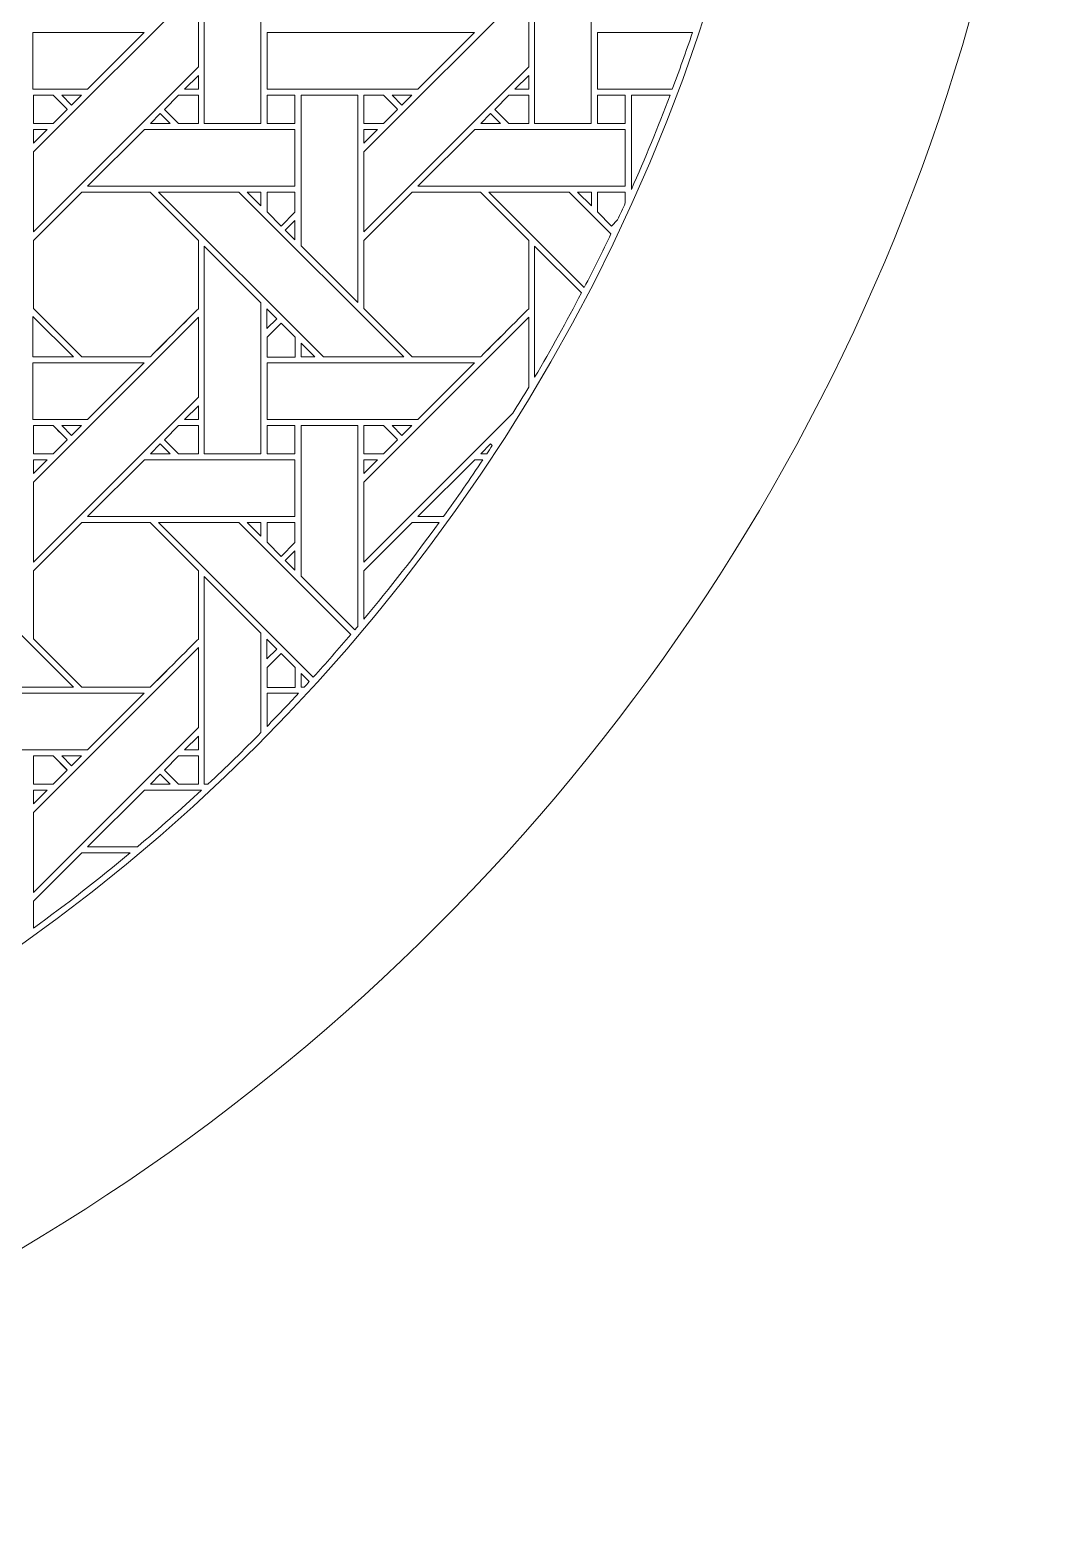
# Model space of a CAD drawing. Header units: inches. Extents: x 6.4 to 18.4, y 3.1 to 15.1.
# Drawn here: x 15.457 to 18.383, y 3.095 to 7.425 of the extents above; entities that cross this region are included whole.
import ezdxf

# ---------------------------------------------------------------- set-up
doc = ezdxf.new("R2010")
doc.units = ezdxf.units.IN
doc.header["$MEASUREMENT"] = 0
doc.layers.add('Design', color=7, linetype='Continuous', lineweight=0)

msp = doc.modelspace()

# ---------------------------------------------------------------- linework, layer by layer
at = {"layer": 'Design'}
for points, knots in [([(12.3829, 15.0948), (9.0691, 15.0948), (6.3829, 12.4085), (6.3829, 9.0948), (6.3829, 5.7811), (9.0691, 3.0948), (12.3829, 3.0948), (15.6966, 3.0948), (18.3829, 5.7811), (18.3829, 9.0948), (18.3829, 12.4085), (15.6966, 15.0948), (12.3829, 15.0948)], [0, 0, 0, 0, 1, 1, 1, 2, 2, 2, 3, 3, 3, 4, 4, 4, 4]), ([(12.3829, 14.3629), (9.4733, 14.3629), (7.1147, 12.0043), (7.1147, 9.0948), (7.1147, 6.1852), (9.4733, 3.8266), (12.3829, 3.8266), (15.2924, 3.8266), (17.651, 6.1852), (17.651, 9.0948), (17.651, 12.0043), (15.2924, 14.3629), (12.3829, 14.3629)], [0, 0, 0, 0, 1, 1, 1, 2, 2, 2, 3, 3, 3, 4, 4, 4, 4]), ([(15.9574, 7.157), (15.9574, 7.157), (15.9574, 7.7528), (15.9574, 7.7528), (15.9574, 7.7528), (16.1201, 7.5906), (16.1201, 7.5906), (16.1201, 7.5906), (16.1201, 7.157), (16.1201, 7.157), (16.1201, 7.157), (15.9574, 7.157), (15.9574, 7.157)], [0, 0, 0, 0, 1, 1, 1, 2, 2, 2, 3, 3, 3, 4, 4, 4, 4]), ([(16.9061, 7.157), (16.9061, 7.157), (16.9061, 7.7528), (16.9061, 7.7528), (16.9061, 7.7528), (17.0689, 7.5906), (17.0689, 7.5906), (17.0689, 7.5906), (17.0689, 7.157), (17.0689, 7.157), (17.0689, 7.157), (16.9061, 7.157), (16.9061, 7.157)], [0, 0, 0, 0, 1, 1, 1, 2, 2, 2, 3, 3, 3, 4, 4, 4, 4]), ([(15.4666, 7.0756), (15.4666, 7.0756), (15.9403, 7.5492), (15.9403, 7.5492), (15.9403, 7.5492), (15.9403, 7.3192), (15.9403, 7.3192), (15.9403, 7.3192), (15.4666, 6.8455), (15.4666, 6.8455), (15.4666, 6.8455), (15.4666, 7.0756), (15.4666, 7.0756)], [0, 0, 0, 0, 1, 1, 1, 2, 2, 2, 3, 3, 3, 4, 4, 4, 4]), ([(16.4153, 7.0756), (16.4153, 7.0756), (16.889, 7.5492), (16.889, 7.5492), (16.889, 7.5492), (16.889, 7.3192), (16.889, 7.3192), (16.889, 7.3192), (16.4153, 6.8455), (16.4153, 6.8455), (16.4153, 6.8455), (16.4153, 7.0756), (16.4153, 7.0756)], [0, 0, 0, 0, 1, 1, 1, 2, 2, 2, 3, 3, 3, 4, 4, 4, 4]), ([(15.4651, 7.255), (15.4651, 7.255), (15.4651, 7.4177), (15.4651, 7.4177), (15.4651, 7.4177), (15.7844, 7.4177), (15.7844, 7.4177), (15.7844, 7.4177), (15.6217, 7.255), (15.6217, 7.255), (15.6217, 7.255), (15.4651, 7.255), (15.4651, 7.255)], [0, 0, 0, 0, 1, 1, 1, 2, 2, 2, 3, 3, 3, 4, 4, 4, 4]), ([(16.1375, 7.255), (16.1375, 7.255), (16.1375, 7.4177), (16.1375, 7.4177), (16.1375, 7.4177), (16.7332, 7.4177), (16.7332, 7.4177), (16.7332, 7.4177), (16.5704, 7.255), (16.5704, 7.255), (16.5704, 7.255), (16.1375, 7.255), (16.1375, 7.255)], [0, 0, 0, 0, 1, 1, 1, 2, 2, 2, 3, 3, 3, 4, 4, 4, 4]), ([(17.3014, 7.255), (17.3014, 7.255), (17.0862, 7.255), (17.0862, 7.255), (17.0862, 7.255), (17.0862, 7.4177), (17.0862, 7.4177), (17.0862, 7.4177), (17.3593, 7.4177), (17.3593, 7.4177), (17.3408, 7.3631), (17.3215, 7.3088), (17.3014, 7.255)], [0, 0, 0, 0, 1, 1, 1, 2, 2, 2, 3, 3, 3, 4, 4, 4, 4]), ([(15.9403, 7.2948), (15.9403, 7.2948), (15.9403, 7.255), (15.9403, 7.255), (15.9403, 7.255), (15.9005, 7.255), (15.9005, 7.255), (15.9005, 7.255), (15.9403, 7.2948), (15.9403, 7.2948)], [0, 0, 0, 0, 1, 1, 1, 2, 2, 2, 3, 3, 3, 3]), ([(16.889, 7.2948), (16.889, 7.2948), (16.889, 7.255), (16.889, 7.255), (16.889, 7.255), (16.8492, 7.255), (16.8492, 7.255), (16.8492, 7.255), (16.889, 7.2948), (16.889, 7.2948)], [0, 0, 0, 0, 1, 1, 1, 2, 2, 2, 3, 3, 3, 3]), ([(15.4666, 7.2377), (15.4666, 7.2377), (15.5237, 7.2377), (15.5237, 7.2377), (15.5288, 7.2326), (15.5596, 7.2018), (15.564, 7.1974), (15.564, 7.1974), (15.5236, 7.1569), (15.5236, 7.1569), (15.5236, 7.1569), (15.4666, 7.1569), (15.4666, 7.1569), (15.4666, 7.1569), (15.4666, 7.2377), (15.4666, 7.2377)], [0, 0, 0, 0, 1, 1, 1, 2, 2, 2, 3, 3, 3, 4, 4, 4, 5, 5, 5, 5]), ([(15.4666, 7.1569), (15.4666, 7.1569), (15.4666, 7.2377), (15.4666, 7.2377), (15.4666, 7.2377), (15.5237, 7.2377), (15.5237, 7.2377), (15.5293, 7.2322), (15.564, 7.1974), (15.564, 7.1974), (15.564, 7.1974), (15.5236, 7.1569), (15.5236, 7.1569), (15.5236, 7.1569), (15.4666, 7.1569), (15.4666, 7.1569)], [0, 0, 0, 0, 1, 1, 1, 2, 2, 2, 3, 3, 3, 4, 4, 4, 5, 5, 5, 5]), ([(15.548, 7.2377), (15.548, 7.2377), (15.6045, 7.2377), (15.6045, 7.2377), (15.6045, 7.2377), (15.5762, 7.2096), (15.5762, 7.2096), (15.5762, 7.2096), (15.548, 7.2377), (15.548, 7.2377)], [0, 0, 0, 0, 1, 1, 1, 2, 2, 2, 3, 3, 3, 3]), ([(15.9403, 7.1569), (15.9403, 7.1569), (15.8832, 7.1569), (15.8832, 7.1569), (15.8832, 7.1569), (15.8428, 7.1973), (15.8428, 7.1973), (15.8428, 7.1973), (15.8832, 7.2377), (15.8832, 7.2377), (15.8832, 7.2377), (15.9403, 7.2377), (15.9403, 7.2377), (15.9403, 7.2377), (15.9403, 7.1569), (15.9403, 7.1569)], [0, 0, 0, 0, 1, 1, 1, 2, 2, 2, 3, 3, 3, 4, 4, 4, 5, 5, 5, 5]), ([(15.8428, 7.1973), (15.8428, 7.1973), (15.8832, 7.2377), (15.8832, 7.2377), (15.8832, 7.2377), (15.9403, 7.2377), (15.9403, 7.2377), (15.9403, 7.2377), (15.9403, 7.1569), (15.9403, 7.1569), (15.9403, 7.1569), (15.8832, 7.1569), (15.8832, 7.1569), (15.8832, 7.1569), (15.8428, 7.1973), (15.8428, 7.1973)], [0, 0, 0, 0, 1, 1, 1, 2, 2, 2, 3, 3, 3, 4, 4, 4, 5, 5, 5, 5]), ([(16.1375, 7.2377), (16.1375, 7.2377), (16.2177, 7.2377), (16.2177, 7.2377), (16.2177, 7.2377), (16.2177, 7.1569), (16.2177, 7.1569), (16.2177, 7.1569), (16.1375, 7.1569), (16.1375, 7.1569), (16.1375, 7.1569), (16.1375, 7.2377), (16.1375, 7.2377)], [0, 0, 0, 0, 1, 1, 1, 2, 2, 2, 3, 3, 3, 4, 4, 4, 4]), ([(16.1375, 7.1569), (16.1375, 7.1569), (16.1375, 7.2377), (16.1375, 7.2377), (16.1375, 7.2377), (16.2177, 7.2377), (16.2177, 7.2377), (16.2177, 7.2377), (16.2177, 7.1569), (16.2177, 7.1569), (16.2177, 7.1569), (16.1375, 7.1569), (16.1375, 7.1569)], [0, 0, 0, 0, 1, 1, 1, 2, 2, 2, 3, 3, 3, 4, 4, 4, 4]), ([(16.3982, 7.2377), (16.3982, 7.2377), (16.3982, 6.6426), (16.3982, 6.6426), (16.3982, 6.6426), (16.2352, 6.8055), (16.2352, 6.8055), (16.2352, 6.8055), (16.2352, 7.2377), (16.2352, 7.2377), (16.2352, 7.2377), (16.3982, 7.2377), (16.3982, 7.2377)], [0, 0, 0, 0, 1, 1, 1, 2, 2, 2, 3, 3, 3, 4, 4, 4, 4]), ([(16.4153, 7.2377), (16.4153, 7.2377), (16.4724, 7.2377), (16.4724, 7.2377), (16.4775, 7.2326), (16.5083, 7.2018), (16.5127, 7.1974), (16.5127, 7.1974), (16.4723, 7.1569), (16.4723, 7.1569), (16.4723, 7.1569), (16.4153, 7.1569), (16.4153, 7.1569), (16.4153, 7.1569), (16.4153, 7.2377), (16.4153, 7.2377)], [0, 0, 0, 0, 1, 1, 1, 2, 2, 2, 3, 3, 3, 4, 4, 4, 5, 5, 5, 5]), ([(16.4153, 7.1569), (16.4153, 7.1569), (16.4153, 7.2377), (16.4153, 7.2377), (16.4153, 7.2377), (16.4724, 7.2377), (16.4724, 7.2377), (16.4777, 7.2324), (16.5085, 7.2016), (16.5127, 7.1974), (16.5127, 7.1974), (16.4723, 7.1569), (16.4723, 7.1569), (16.4723, 7.1569), (16.4153, 7.1569), (16.4153, 7.1569)], [0, 0, 0, 0, 1, 1, 1, 2, 2, 2, 3, 3, 3, 4, 4, 4, 5, 5, 5, 5]), ([(16.4967, 7.2377), (16.4967, 7.2377), (16.5532, 7.2377), (16.5532, 7.2377), (16.5532, 7.2377), (16.5249, 7.2096), (16.5249, 7.2096), (16.5249, 7.2096), (16.4967, 7.2377), (16.4967, 7.2377)], [0, 0, 0, 0, 1, 1, 1, 2, 2, 2, 3, 3, 3, 3]), ([(16.889, 7.1569), (16.889, 7.1569), (16.8319, 7.1569), (16.8319, 7.1569), (16.8319, 7.1569), (16.7915, 7.1973), (16.7915, 7.1973), (16.7915, 7.1973), (16.832, 7.2377), (16.832, 7.2377), (16.832, 7.2377), (16.889, 7.2377), (16.889, 7.2377), (16.889, 7.2377), (16.889, 7.1569), (16.889, 7.1569)], [0, 0, 0, 0, 1, 1, 1, 2, 2, 2, 3, 3, 3, 4, 4, 4, 5, 5, 5, 5]), ([(16.889, 7.1569), (16.889, 7.1569), (16.8319, 7.1569), (16.8319, 7.1569), (16.8319, 7.1569), (16.7915, 7.1973), (16.7915, 7.1973), (16.7915, 7.1973), (16.832, 7.2377), (16.832, 7.2377), (16.832, 7.2377), (16.889, 7.2377), (16.889, 7.2377), (16.889, 7.2377), (16.889, 7.1569), (16.889, 7.1569)], [0, 0, 0, 0, 1, 1, 1, 2, 2, 2, 3, 3, 3, 4, 4, 4, 5, 5, 5, 5]), ([(17.1665, 7.1569), (17.1665, 7.1569), (17.0862, 7.1569), (17.0862, 7.1569), (17.0862, 7.1569), (17.0862, 7.2377), (17.0862, 7.2377), (17.0862, 7.2377), (17.1665, 7.2377), (17.1665, 7.2377), (17.1665, 7.2377), (17.1665, 7.1569), (17.1665, 7.1569)], [0, 0, 0, 0, 1, 1, 1, 2, 2, 2, 3, 3, 3, 4, 4, 4, 4]), ([(17.1665, 7.1569), (17.1665, 7.1569), (17.0862, 7.1569), (17.0862, 7.1569), (17.0862, 7.1569), (17.0862, 7.2377), (17.0862, 7.2377), (17.0862, 7.2377), (17.1665, 7.2377), (17.1665, 7.2377), (17.1665, 7.2377), (17.1665, 7.1569), (17.1665, 7.1569)], [0, 0, 0, 0, 1, 1, 1, 2, 2, 2, 3, 3, 3, 4, 4, 4, 4]), ([(17.184, 6.9677), (17.184, 6.9677), (17.184, 7.2377), (17.184, 7.2377), (17.184, 7.2377), (17.2949, 7.2377), (17.2949, 7.2377), (17.2604, 7.1465), (17.2234, 7.0564), (17.184, 6.9677)], [0, 0, 0, 0, 1, 1, 1, 2, 2, 2, 3, 3, 3, 3]), ([(15.8307, 7.1852), (15.8307, 7.1852), (15.8589, 7.157), (15.8589, 7.157), (15.8589, 7.157), (15.8024, 7.157), (15.8024, 7.157), (15.8024, 7.157), (15.8307, 7.1852), (15.8307, 7.1852)], [0, 0, 0, 0, 1, 1, 1, 2, 2, 2, 3, 3, 3, 3]), ([(16.7794, 7.1852), (16.7794, 7.1852), (16.8076, 7.157), (16.8076, 7.157), (16.8076, 7.157), (16.7511, 7.157), (16.7511, 7.157), (16.7511, 7.157), (16.7794, 7.1852), (16.7794, 7.1852)], [0, 0, 0, 0, 1, 1, 1, 2, 2, 2, 3, 3, 3, 3]), ([(15.5064, 7.1398), (15.5064, 7.1398), (15.4666, 7.1), (15.4666, 7.1), (15.4666, 7.1), (15.4666, 7.1398), (15.4666, 7.1398), (15.4666, 7.1398), (15.5064, 7.1398), (15.5064, 7.1398)], [0, 0, 0, 0, 1, 1, 1, 2, 2, 2, 3, 3, 3, 3]), ([(15.6224, 6.977), (15.6224, 6.977), (15.7853, 7.1398), (15.7853, 7.1398), (15.7853, 7.1398), (16.2177, 7.1398), (16.2177, 7.1398), (16.2177, 7.1398), (16.2177, 6.977), (16.2177, 6.977), (16.2177, 6.977), (15.6224, 6.977), (15.6224, 6.977)], [0, 0, 0, 0, 1, 1, 1, 2, 2, 2, 3, 3, 3, 4, 4, 4, 4]), ([(16.4551, 7.1398), (16.4551, 7.1398), (16.4153, 7.1), (16.4153, 7.1), (16.4153, 7.1), (16.4153, 7.1398), (16.4153, 7.1398), (16.4153, 7.1398), (16.4551, 7.1398), (16.4551, 7.1398)], [0, 0, 0, 0, 1, 1, 1, 2, 2, 2, 3, 3, 3, 3]), ([(17.1664, 7.1398), (17.1664, 7.1398), (17.1664, 6.977), (17.1664, 6.977), (17.1664, 6.977), (16.5711, 6.977), (16.5711, 6.977), (16.5711, 6.977), (16.734, 7.1398), (16.734, 7.1398), (16.734, 7.1398), (17.1664, 7.1398), (17.1664, 7.1398)], [0, 0, 0, 0, 1, 1, 1, 2, 2, 2, 3, 3, 3, 4, 4, 4, 4]), ([(15.4666, 6.8211), (15.4666, 6.8211), (15.6053, 6.9598), (15.6053, 6.9598), (15.6053, 6.9598), (15.8015, 6.9598), (15.8015, 6.9598), (15.8015, 6.9598), (15.9403, 6.8211), (15.9403, 6.8211), (15.9403, 6.8211), (15.9403, 6.6249), (15.9403, 6.6249), (15.9225, 6.607), (15.8105, 6.4952), (15.8016, 6.4862), (15.8016, 6.4862), (15.6058, 6.4862), (15.6058, 6.4862), (15.6058, 6.4862), (15.4666, 6.6255), (15.4666, 6.6255), (15.4666, 6.6255), (15.4666, 6.8211), (15.4666, 6.8211)], [0, 0, 0, 0, 1, 1, 1, 2, 2, 2, 3, 3, 3, 4, 4, 4, 5, 5, 5, 6, 6, 6, 7, 7, 7, 8, 8, 8, 8]), ([(15.9403, 6.6249), (15.9223, 6.6069), (15.8105, 6.4951), (15.8016, 6.4862), (15.8016, 6.4862), (15.6058, 6.4862), (15.6058, 6.4862), (15.6058, 6.4862), (15.4666, 6.6255), (15.4666, 6.6255), (15.4666, 6.6255), (15.4666, 6.8211), (15.4666, 6.8211), (15.4666, 6.8211), (15.6053, 6.9598), (15.6053, 6.9598), (15.6053, 6.9598), (15.8015, 6.9598), (15.8015, 6.9598), (15.8015, 6.9598), (15.9403, 6.8211), (15.9403, 6.8211), (15.9403, 6.8211), (15.9403, 6.6249), (15.9403, 6.6249)], [0, 0, 0, 0, 1, 1, 1, 2, 2, 2, 3, 3, 3, 4, 4, 4, 5, 5, 5, 6, 6, 6, 7, 7, 7, 8, 8, 8, 8]), ([(16.2993, 6.4862), (16.2993, 6.4862), (15.8257, 6.9599), (15.8257, 6.9599), (15.8257, 6.9599), (16.0567, 6.9599), (16.0567, 6.9599), (16.0567, 6.9599), (16.5303, 6.4862), (16.5303, 6.4862), (16.5303, 6.4862), (16.2993, 6.4862), (16.2993, 6.4862)], [0, 0, 0, 0, 1, 1, 1, 2, 2, 2, 3, 3, 3, 4, 4, 4, 4]), ([(16.1202, 6.9599), (16.1202, 6.9599), (16.1202, 6.9201), (16.1202, 6.9201), (16.1202, 6.9201), (16.0808, 6.9599), (16.0808, 6.9599), (16.0808, 6.9599), (16.1202, 6.9599), (16.1202, 6.9599)], [0, 0, 0, 0, 1, 1, 1, 2, 2, 2, 3, 3, 3, 3]), ([(16.1375, 6.9599), (16.1375, 6.9599), (16.2177, 6.9599), (16.2177, 6.9599), (16.2177, 6.9599), (16.2177, 6.9023), (16.2177, 6.9023), (16.2177, 6.9023), (16.1778, 6.8623), (16.1778, 6.8623), (16.1778, 6.8623), (16.1375, 6.9027), (16.1375, 6.9027), (16.1375, 6.9027), (16.1375, 6.9599), (16.1375, 6.9599)], [0, 0, 0, 0, 1, 1, 1, 2, 2, 2, 3, 3, 3, 4, 4, 4, 5, 5, 5, 5]), ([(16.1778, 6.8623), (16.1778, 6.8623), (16.1375, 6.9027), (16.1375, 6.9027), (16.1375, 6.9027), (16.1375, 6.9599), (16.1375, 6.9599), (16.1375, 6.9599), (16.2177, 6.9599), (16.2177, 6.9599), (16.2177, 6.9599), (16.2177, 6.9023), (16.2177, 6.9023), (16.2177, 6.9023), (16.1778, 6.8623), (16.1778, 6.8623)], [0, 0, 0, 0, 1, 1, 1, 2, 2, 2, 3, 3, 3, 4, 4, 4, 5, 5, 5, 5]), ([(16.889, 6.6249), (16.8712, 6.607), (16.7593, 6.4952), (16.7503, 6.4862), (16.7503, 6.4862), (16.5546, 6.4862), (16.5546, 6.4862), (16.5546, 6.4862), (16.4153, 6.6255), (16.4153, 6.6255), (16.4153, 6.6255), (16.4153, 6.8211), (16.4153, 6.8211), (16.4153, 6.8211), (16.554, 6.9598), (16.554, 6.9598), (16.554, 6.9598), (16.7502, 6.9598), (16.7502, 6.9598), (16.7502, 6.9598), (16.889, 6.8211), (16.889, 6.8211), (16.889, 6.8211), (16.889, 6.6249), (16.889, 6.6249)], [0, 0, 0, 0, 1, 1, 1, 2, 2, 2, 3, 3, 3, 4, 4, 4, 5, 5, 5, 6, 6, 6, 7, 7, 7, 8, 8, 8, 8]), ([(16.889, 6.6249), (16.8711, 6.6069), (16.7592, 6.4952), (16.7503, 6.4862), (16.7503, 6.4862), (16.5546, 6.4862), (16.5546, 6.4862), (16.5546, 6.4862), (16.4153, 6.6255), (16.4153, 6.6255), (16.4153, 6.6255), (16.4153, 6.8211), (16.4153, 6.8211), (16.4153, 6.8211), (16.554, 6.9598), (16.554, 6.9598), (16.554, 6.9598), (16.7502, 6.9598), (16.7502, 6.9598), (16.7502, 6.9598), (16.889, 6.8211), (16.889, 6.8211), (16.889, 6.8211), (16.889, 6.6249), (16.889, 6.6249)], [0, 0, 0, 0, 1, 1, 1, 2, 2, 2, 3, 3, 3, 4, 4, 4, 5, 5, 5, 6, 6, 6, 7, 7, 7, 8, 8, 8, 8]), ([(17.0486, 6.6857), (17.0486, 6.6857), (16.7745, 6.9599), (16.7745, 6.9599), (16.7745, 6.9599), (17.0054, 6.9599), (17.0054, 6.9599), (17.0054, 6.9599), (17.1253, 6.84), (17.1253, 6.84), (17.1005, 6.7881), (17.075, 6.7366), (17.0486, 6.6857)], [0, 0, 0, 0, 1, 1, 1, 2, 2, 2, 3, 3, 3, 4, 4, 4, 4]), ([(17.069, 6.9599), (17.069, 6.9599), (17.069, 6.92), (17.069, 6.92), (17.069, 6.92), (17.0295, 6.9599), (17.0295, 6.9599), (17.0295, 6.9599), (17.069, 6.9599), (17.069, 6.9599)], [0, 0, 0, 0, 1, 1, 1, 2, 2, 2, 3, 3, 3, 3]), ([(17.1665, 6.9285), (17.1591, 6.9123), (17.1517, 6.8961), (17.1442, 6.88), (17.1442, 6.88), (17.1265, 6.8623), (17.1265, 6.8623), (17.1265, 6.8623), (17.0862, 6.9027), (17.0862, 6.9027), (17.0862, 6.9027), (17.0862, 6.9599), (17.0862, 6.9599), (17.0862, 6.9599), (17.1665, 6.9599), (17.1665, 6.9599), (17.1665, 6.9599), (17.1665, 6.9285), (17.1665, 6.9285)], [0, 0, 0, 0, 1, 1, 1, 2, 2, 2, 3, 3, 3, 4, 4, 4, 5, 5, 5, 6, 6, 6, 6]), ([(17.1665, 6.9285), (17.1591, 6.9123), (17.1517, 6.8961), (17.1442, 6.88), (17.1442, 6.88), (17.1265, 6.8623), (17.1265, 6.8623), (17.1265, 6.8623), (17.0862, 6.9027), (17.0862, 6.9027), (17.0862, 6.9027), (17.0862, 6.9599), (17.0862, 6.9599), (17.0862, 6.9599), (17.1665, 6.9599), (17.1665, 6.9599), (17.1665, 6.9599), (17.1665, 6.9285), (17.1665, 6.9285)], [0, 0, 0, 0, 1, 1, 1, 2, 2, 2, 3, 3, 3, 4, 4, 4, 5, 5, 5, 6, 6, 6, 6]), ([(16.2177, 6.878), (16.2177, 6.878), (16.2177, 6.8229), (16.2177, 6.8229), (16.2177, 6.8229), (16.1899, 6.8503), (16.1899, 6.8503), (16.1899, 6.8503), (16.2177, 6.878), (16.2177, 6.878)], [0, 0, 0, 0, 1, 1, 1, 2, 2, 2, 3, 3, 3, 3]), ([(15.9574, 6.2082), (15.9574, 6.2082), (15.9574, 6.8041), (15.9574, 6.8041), (15.9574, 6.8041), (16.1201, 6.6419), (16.1201, 6.6419), (16.1201, 6.6419), (16.1201, 6.2082), (16.1201, 6.2082), (16.1201, 6.2082), (15.9574, 6.2082), (15.9574, 6.2082)], [0, 0, 0, 0, 1, 1, 1, 2, 2, 2, 3, 3, 3, 4, 4, 4, 4]), ([(16.9061, 6.4281), (16.9061, 6.4281), (16.9061, 6.8041), (16.9061, 6.8041), (16.9061, 6.8041), (17.0405, 6.6701), (17.0405, 6.6701), (16.9978, 6.5882), (16.953, 6.5074), (16.9061, 6.4281)], [0, 0, 0, 0, 1, 1, 1, 2, 2, 2, 3, 3, 3, 3]), ([(15.4651, 6.4862), (15.4651, 6.4862), (15.4651, 6.6028), (15.4651, 6.6028), (15.4651, 6.6028), (15.5816, 6.4862), (15.5816, 6.4862), (15.5816, 6.4862), (15.4651, 6.4862), (15.4651, 6.4862)], [0, 0, 0, 0, 1, 1, 1, 2, 2, 2, 3, 3, 3, 3]), ([(15.4666, 6.1269), (15.4666, 6.1269), (15.9403, 6.6005), (15.9403, 6.6005), (15.9403, 6.6005), (15.9403, 6.3705), (15.9403, 6.3705), (15.9403, 6.3705), (15.4666, 5.8968), (15.4666, 5.8968), (15.4666, 5.8968), (15.4666, 6.1269), (15.4666, 6.1269)], [0, 0, 0, 0, 1, 1, 1, 2, 2, 2, 3, 3, 3, 4, 4, 4, 4]), ([(16.1374, 6.5677), (16.1374, 6.5677), (16.1374, 6.6244), (16.1374, 6.6244), (16.1374, 6.6244), (16.1656, 6.5958), (16.1656, 6.5958), (16.1656, 6.5958), (16.1374, 6.5677), (16.1374, 6.5677)], [0, 0, 0, 0, 1, 1, 1, 2, 2, 2, 3, 3, 3, 3]), ([(16.2181, 6.486), (16.2181, 6.486), (16.1375, 6.486), (16.1375, 6.486), (16.1375, 6.486), (16.1375, 6.5433), (16.1375, 6.5433), (16.1375, 6.5433), (16.1778, 6.5836), (16.1778, 6.5836), (16.1778, 6.5836), (16.2181, 6.5433), (16.2181, 6.5433), (16.2181, 6.5433), (16.2181, 6.486), (16.2181, 6.486)], [0, 0, 0, 0, 1, 1, 1, 2, 2, 2, 3, 3, 3, 4, 4, 4, 5, 5, 5, 5]), ([(16.1778, 6.5836), (16.1778, 6.5836), (16.2181, 6.5433), (16.2181, 6.5433), (16.2181, 6.5433), (16.2181, 6.486), (16.2181, 6.486), (16.2181, 6.486), (16.1375, 6.486), (16.1375, 6.486), (16.1375, 6.486), (16.1375, 6.5433), (16.1375, 6.5433), (16.1375, 6.5433), (16.1778, 6.5836), (16.1778, 6.5836)], [0, 0, 0, 0, 1, 1, 1, 2, 2, 2, 3, 3, 3, 4, 4, 4, 5, 5, 5, 5]), ([(16.889, 6.3994), (16.8741, 6.3746), (16.859, 6.3498), (16.8437, 6.3252), (16.8437, 6.3252), (16.4153, 5.8968), (16.4153, 5.8968), (16.4153, 5.8968), (16.4153, 6.1269), (16.4153, 6.1269), (16.4153, 6.1269), (16.889, 6.6005), (16.889, 6.6005), (16.889, 6.6005), (16.889, 6.3994), (16.889, 6.3994)], [0, 0, 0, 0, 1, 1, 1, 2, 2, 2, 3, 3, 3, 4, 4, 4, 5, 5, 5, 5]), ([(16.2354, 6.4862), (16.2354, 6.4862), (16.2354, 6.526), (16.2354, 6.526), (16.2354, 6.526), (16.2751, 6.4862), (16.2751, 6.4862), (16.2751, 6.4862), (16.2354, 6.4862), (16.2354, 6.4862)], [0, 0, 0, 0, 1, 1, 1, 2, 2, 2, 3, 3, 3, 3]), ([(15.4651, 6.3063), (15.4651, 6.3063), (15.4651, 6.469), (15.4651, 6.469), (15.4651, 6.469), (15.7844, 6.469), (15.7844, 6.469), (15.7844, 6.469), (15.6217, 6.3063), (15.6217, 6.3063), (15.6217, 6.3063), (15.4651, 6.3063), (15.4651, 6.3063)], [0, 0, 0, 0, 1, 1, 1, 2, 2, 2, 3, 3, 3, 4, 4, 4, 4]), ([(16.1375, 6.3063), (16.1375, 6.3063), (16.1375, 6.469), (16.1375, 6.469), (16.1375, 6.469), (16.7332, 6.469), (16.7332, 6.469), (16.7332, 6.469), (16.5704, 6.3063), (16.5704, 6.3063), (16.5704, 6.3063), (16.1375, 6.3063), (16.1375, 6.3063)], [0, 0, 0, 0, 1, 1, 1, 2, 2, 2, 3, 3, 3, 4, 4, 4, 4]), ([(15.9403, 6.3461), (15.9403, 6.3461), (15.9403, 6.3063), (15.9403, 6.3063), (15.9403, 6.3063), (15.9005, 6.3063), (15.9005, 6.3063), (15.9005, 6.3063), (15.9403, 6.3461), (15.9403, 6.3461)], [0, 0, 0, 0, 1, 1, 1, 2, 2, 2, 3, 3, 3, 3]), ([(15.4666, 6.289), (15.4666, 6.289), (15.5237, 6.289), (15.5237, 6.289), (15.5288, 6.2839), (15.5596, 6.2531), (15.564, 6.2486), (15.564, 6.2486), (15.5236, 6.2082), (15.5236, 6.2082), (15.5236, 6.2082), (15.4666, 6.2082), (15.4666, 6.2082), (15.4666, 6.2082), (15.4666, 6.289), (15.4666, 6.289)], [0, 0, 0, 0, 1, 1, 1, 2, 2, 2, 3, 3, 3, 4, 4, 4, 5, 5, 5, 5]), ([(15.4666, 6.2082), (15.4666, 6.2082), (15.4666, 6.289), (15.4666, 6.289), (15.4666, 6.289), (15.5237, 6.289), (15.5237, 6.289), (15.5296, 6.2831), (15.564, 6.2486), (15.564, 6.2486), (15.564, 6.2486), (15.5236, 6.2082), (15.5236, 6.2082), (15.5236, 6.2082), (15.4666, 6.2082), (15.4666, 6.2082)], [0, 0, 0, 0, 1, 1, 1, 2, 2, 2, 3, 3, 3, 4, 4, 4, 5, 5, 5, 5]), ([(15.548, 6.289), (15.548, 6.289), (15.6045, 6.289), (15.6045, 6.289), (15.6045, 6.289), (15.5762, 6.2608), (15.5762, 6.2608), (15.5762, 6.2608), (15.548, 6.289), (15.548, 6.289)], [0, 0, 0, 0, 1, 1, 1, 2, 2, 2, 3, 3, 3, 3]), ([(15.9403, 6.2082), (15.9403, 6.2082), (15.8832, 6.2082), (15.8832, 6.2082), (15.8832, 6.2082), (15.8428, 6.2486), (15.8428, 6.2486), (15.8428, 6.2486), (15.8832, 6.289), (15.8832, 6.289), (15.8832, 6.289), (15.9403, 6.289), (15.9403, 6.289), (15.9403, 6.289), (15.9403, 6.2082), (15.9403, 6.2082)], [0, 0, 0, 0, 1, 1, 1, 2, 2, 2, 3, 3, 3, 4, 4, 4, 5, 5, 5, 5]), ([(15.8428, 6.2486), (15.8428, 6.2486), (15.8832, 6.289), (15.8832, 6.289), (15.8832, 6.289), (15.9403, 6.289), (15.9403, 6.289), (15.9403, 6.289), (15.9403, 6.2082), (15.9403, 6.2082), (15.9403, 6.2082), (15.8832, 6.2082), (15.8832, 6.2082), (15.8832, 6.2082), (15.8428, 6.2486), (15.8428, 6.2486)], [0, 0, 0, 0, 1, 1, 1, 2, 2, 2, 3, 3, 3, 4, 4, 4, 5, 5, 5, 5]), ([(16.1375, 6.289), (16.1375, 6.289), (16.2177, 6.289), (16.2177, 6.289), (16.2177, 6.289), (16.2177, 6.2082), (16.2177, 6.2082), (16.2177, 6.2082), (16.1375, 6.2082), (16.1375, 6.2082), (16.1375, 6.2082), (16.1375, 6.289), (16.1375, 6.289)], [0, 0, 0, 0, 1, 1, 1, 2, 2, 2, 3, 3, 3, 4, 4, 4, 4]), ([(16.1375, 6.2082), (16.1375, 6.2082), (16.1375, 6.289), (16.1375, 6.289), (16.1375, 6.289), (16.2177, 6.289), (16.2177, 6.289), (16.2177, 6.289), (16.2177, 6.2082), (16.2177, 6.2082), (16.2177, 6.2082), (16.1375, 6.2082), (16.1375, 6.2082)], [0, 0, 0, 0, 1, 1, 1, 2, 2, 2, 3, 3, 3, 4, 4, 4, 4]), ([(16.3982, 5.7124), (16.3953, 5.709), (16.3925, 5.7057), (16.3897, 5.7024), (16.3897, 5.7024), (16.2352, 5.8568), (16.2352, 5.8568), (16.2352, 5.8568), (16.2352, 6.289), (16.2352, 6.289), (16.2352, 6.289), (16.3982, 6.289), (16.3982, 6.289), (16.3982, 6.289), (16.3982, 5.7124), (16.3982, 5.7124)], [0, 0, 0, 0, 1, 1, 1, 2, 2, 2, 3, 3, 3, 4, 4, 4, 5, 5, 5, 5]), ([(16.4153, 6.289), (16.4153, 6.289), (16.4724, 6.289), (16.4724, 6.289), (16.4775, 6.2839), (16.5083, 6.2531), (16.5127, 6.2486), (16.5127, 6.2486), (16.4723, 6.2082), (16.4723, 6.2082), (16.4723, 6.2082), (16.4153, 6.2082), (16.4153, 6.2082), (16.4153, 6.2082), (16.4153, 6.289), (16.4153, 6.289)], [0, 0, 0, 0, 1, 1, 1, 2, 2, 2, 3, 3, 3, 4, 4, 4, 5, 5, 5, 5]), ([(16.4153, 6.2082), (16.4153, 6.2082), (16.4153, 6.289), (16.4153, 6.289), (16.4153, 6.289), (16.4724, 6.289), (16.4724, 6.289), (16.4777, 6.2837), (16.5085, 6.2528), (16.5127, 6.2486), (16.5127, 6.2486), (16.4723, 6.2082), (16.4723, 6.2082), (16.4723, 6.2082), (16.4153, 6.2082), (16.4153, 6.2082)], [0, 0, 0, 0, 1, 1, 1, 2, 2, 2, 3, 3, 3, 4, 4, 4, 5, 5, 5, 5]), ([(16.4967, 6.289), (16.4967, 6.289), (16.5532, 6.289), (16.5532, 6.289), (16.5532, 6.289), (16.5249, 6.2608), (16.5249, 6.2608), (16.5249, 6.2608), (16.4967, 6.289), (16.4967, 6.289)], [0, 0, 0, 0, 1, 1, 1, 2, 2, 2, 3, 3, 3, 3]), ([(15.8307, 6.2365), (15.8307, 6.2365), (15.8589, 6.2082), (15.8589, 6.2082), (15.8589, 6.2082), (15.8024, 6.2082), (15.8024, 6.2082), (15.8024, 6.2082), (15.8307, 6.2365), (15.8307, 6.2365)], [0, 0, 0, 0, 1, 1, 1, 2, 2, 2, 3, 3, 3, 3]), ([(16.7688, 6.2082), (16.7688, 6.2082), (16.7511, 6.2082), (16.7511, 6.2082), (16.7511, 6.2082), (16.7794, 6.2365), (16.7794, 6.2365), (16.7794, 6.2365), (16.7841, 6.2318), (16.7841, 6.2318), (16.779, 6.2239), (16.7739, 6.216), (16.7688, 6.2082)], [0, 0, 0, 0, 1, 1, 1, 2, 2, 2, 3, 3, 3, 4, 4, 4, 4]), ([(15.5064, 6.1911), (15.5064, 6.1911), (15.4666, 6.1513), (15.4666, 6.1513), (15.4666, 6.1513), (15.4666, 6.1911), (15.4666, 6.1911), (15.4666, 6.1911), (15.5064, 6.1911), (15.5064, 6.1911)], [0, 0, 0, 0, 1, 1, 1, 2, 2, 2, 3, 3, 3, 3]), ([(15.6224, 6.0283), (15.6224, 6.0283), (15.7853, 6.1911), (15.7853, 6.1911), (15.7853, 6.1911), (16.2177, 6.1911), (16.2177, 6.1911), (16.2177, 6.1911), (16.2177, 6.0283), (16.2177, 6.0283), (16.2177, 6.0283), (15.6224, 6.0283), (15.6224, 6.0283)], [0, 0, 0, 0, 1, 1, 1, 2, 2, 2, 3, 3, 3, 4, 4, 4, 4]), ([(16.4551, 6.1911), (16.4551, 6.1911), (16.4153, 6.1513), (16.4153, 6.1513), (16.4153, 6.1513), (16.4153, 6.1911), (16.4153, 6.1911), (16.4153, 6.1911), (16.4551, 6.1911), (16.4551, 6.1911)], [0, 0, 0, 0, 1, 1, 1, 2, 2, 2, 3, 3, 3, 3]), ([(16.6446, 6.0283), (16.6446, 6.0283), (16.5711, 6.0283), (16.5711, 6.0283), (16.5711, 6.0283), (16.734, 6.1911), (16.734, 6.1911), (16.734, 6.1911), (16.7573, 6.1911), (16.7573, 6.1911), (16.7208, 6.1361), (16.6832, 6.0818), (16.6446, 6.0283)], [0, 0, 0, 0, 1, 1, 1, 2, 2, 2, 3, 3, 3, 4, 4, 4, 4]), ([(14.877, 6.0112), (14.877, 6.0112), (15.1079, 6.0112), (15.1079, 6.0112), (15.1079, 6.0112), (15.5816, 5.5375), (15.5816, 5.5375), (15.5816, 5.5375), (15.3505, 5.5375), (15.3505, 5.5375), (15.3505, 5.5375), (14.877, 6.0112), (14.877, 6.0112)], [0, 0, 0, 0, 1, 1, 1, 2, 2, 2, 3, 3, 3, 4, 4, 4, 4]), ([(15.8016, 5.5375), (15.8016, 5.5375), (15.6058, 5.5375), (15.6058, 5.5375), (15.6058, 5.5375), (15.4666, 5.6767), (15.4666, 5.6767), (15.4666, 5.6767), (15.4666, 5.8724), (15.4666, 5.8724), (15.4666, 5.8724), (15.6053, 6.0111), (15.6053, 6.0111), (15.6053, 6.0111), (15.8015, 6.0111), (15.8015, 6.0111), (15.8015, 6.0111), (15.9403, 5.8724), (15.9403, 5.8724), (15.9403, 5.8724), (15.9403, 5.6762), (15.9403, 5.6762), (15.9225, 5.6582), (15.8105, 5.5465), (15.8016, 5.5375)], [0, 0, 0, 0, 1, 1, 1, 2, 2, 2, 3, 3, 3, 4, 4, 4, 5, 5, 5, 6, 6, 6, 7, 7, 7, 8, 8, 8, 8]), ([(15.9403, 5.6762), (15.9224, 5.6581), (15.8105, 5.5464), (15.8016, 5.5375), (15.8016, 5.5375), (15.6058, 5.5375), (15.6058, 5.5375), (15.6058, 5.5375), (15.4666, 5.6767), (15.4666, 5.6767), (15.4666, 5.6767), (15.4666, 5.8724), (15.4666, 5.8724), (15.4666, 5.8724), (15.6053, 6.0111), (15.6053, 6.0111), (15.6053, 6.0111), (15.8015, 6.0111), (15.8015, 6.0111), (15.8015, 6.0111), (15.9403, 5.8724), (15.9403, 5.8724), (15.9403, 5.8724), (15.9403, 5.6762), (15.9403, 5.6762)], [0, 0, 0, 0, 1, 1, 1, 2, 2, 2, 3, 3, 3, 4, 4, 4, 5, 5, 5, 6, 6, 6, 7, 7, 7, 8, 8, 8, 8]), ([(16.2704, 5.5664), (16.2704, 5.5664), (15.8257, 6.0112), (15.8257, 6.0112), (15.8257, 6.0112), (16.0567, 6.0112), (16.0567, 6.0112), (16.0567, 6.0112), (16.3785, 5.6893), (16.3785, 5.6893), (16.3431, 5.6478), (16.3071, 5.6068), (16.2704, 5.5664)], [0, 0, 0, 0, 1, 1, 1, 2, 2, 2, 3, 3, 3, 4, 4, 4, 4]), ([(16.1202, 6.0111), (16.1202, 6.0111), (16.1202, 5.9713), (16.1202, 5.9713), (16.1202, 5.9713), (16.0808, 6.0111), (16.0808, 6.0111), (16.0808, 6.0111), (16.1202, 6.0111), (16.1202, 6.0111)], [0, 0, 0, 0, 1, 1, 1, 2, 2, 2, 3, 3, 3, 3]), ([(16.1375, 6.0111), (16.1375, 6.0111), (16.2177, 6.0111), (16.2177, 6.0111), (16.2177, 6.0111), (16.2177, 5.9535), (16.2177, 5.9535), (16.2177, 5.9535), (16.1778, 5.9136), (16.1778, 5.9136), (16.1778, 5.9136), (16.1375, 5.9539), (16.1375, 5.9539), (16.1375, 5.9539), (16.1375, 6.0111), (16.1375, 6.0111)], [0, 0, 0, 0, 1, 1, 1, 2, 2, 2, 3, 3, 3, 4, 4, 4, 5, 5, 5, 5]), ([(16.1778, 5.9136), (16.1778, 5.9136), (16.1375, 5.9539), (16.1375, 5.9539), (16.1375, 5.9539), (16.1375, 6.0111), (16.1375, 6.0111), (16.1375, 6.0111), (16.2177, 6.0111), (16.2177, 6.0111), (16.2177, 6.0111), (16.2177, 5.9535), (16.2177, 5.9535), (16.2177, 5.9535), (16.1778, 5.9136), (16.1778, 5.9136)], [0, 0, 0, 0, 1, 1, 1, 2, 2, 2, 3, 3, 3, 4, 4, 4, 5, 5, 5, 5]), ([(16.4153, 5.7329), (16.4153, 5.7329), (16.4153, 5.8724), (16.4153, 5.8724), (16.4153, 5.8724), (16.554, 6.0111), (16.554, 6.0111), (16.554, 6.0111), (16.6322, 6.0111), (16.6322, 6.0111), (16.563, 5.9159), (16.4906, 5.8231), (16.4153, 5.7329)], [0, 0, 0, 0, 1, 1, 1, 2, 2, 2, 3, 3, 3, 4, 4, 4, 4]), ([(16.4153, 5.7329), (16.4153, 5.7329), (16.4153, 5.8724), (16.4153, 5.8724), (16.4153, 5.8724), (16.554, 6.0111), (16.554, 6.0111), (16.554, 6.0111), (16.6322, 6.0111), (16.6322, 6.0111), (16.563, 5.9159), (16.4906, 5.8231), (16.4153, 5.7329)], [0, 0, 0, 0, 1, 1, 1, 2, 2, 2, 3, 3, 3, 4, 4, 4, 4]), ([(16.2177, 5.9293), (16.2177, 5.9293), (16.2177, 5.8741), (16.2177, 5.8741), (16.2177, 5.8741), (16.1899, 5.9015), (16.1899, 5.9015), (16.1899, 5.9015), (16.2177, 5.9293), (16.2177, 5.9293)], [0, 0, 0, 0, 1, 1, 1, 2, 2, 2, 3, 3, 3, 3]), ([(16.1201, 5.4077), (16.0704, 5.3573), (16.0197, 5.3079), (15.9679, 5.2595), (15.9679, 5.2595), (15.9574, 5.2595), (15.9574, 5.2595), (15.9574, 5.2595), (15.9574, 5.8553), (15.9574, 5.8553), (15.9574, 5.8553), (16.1201, 5.6932), (16.1201, 5.6932), (16.1201, 5.6932), (16.1201, 5.4077), (16.1201, 5.4077)], [0, 0, 0, 0, 1, 1, 1, 2, 2, 2, 3, 3, 3, 4, 4, 4, 5, 5, 5, 5]), ([(16.1374, 5.6189), (16.1374, 5.6189), (16.1374, 5.6757), (16.1374, 5.6757), (16.1374, 5.6757), (16.1656, 5.6471), (16.1656, 5.6471), (16.1656, 5.6471), (16.1374, 5.6189), (16.1374, 5.6189)], [0, 0, 0, 0, 1, 1, 1, 2, 2, 2, 3, 3, 3, 3]), ([(15.4666, 5.1782), (15.4666, 5.1782), (15.9403, 5.6518), (15.9403, 5.6518), (15.9403, 5.6518), (15.9403, 5.4217), (15.9403, 5.4217), (15.9403, 5.4217), (15.4666, 4.9481), (15.4666, 4.9481), (15.4666, 4.9481), (15.4666, 5.1782), (15.4666, 5.1782)], [0, 0, 0, 0, 1, 1, 1, 2, 2, 2, 3, 3, 3, 4, 4, 4, 4]), ([(16.2181, 5.5372), (16.2181, 5.5372), (16.1375, 5.5372), (16.1375, 5.5372), (16.1375, 5.5372), (16.1375, 5.5945), (16.1375, 5.5945), (16.1375, 5.5945), (16.1778, 5.6349), (16.1778, 5.6349), (16.1778, 5.6349), (16.2181, 5.5945), (16.2181, 5.5945), (16.2181, 5.5945), (16.2181, 5.5372), (16.2181, 5.5372)], [0, 0, 0, 0, 1, 1, 1, 2, 2, 2, 3, 3, 3, 4, 4, 4, 5, 5, 5, 5]), ([(16.1778, 5.6349), (16.1778, 5.6349), (16.2181, 5.5945), (16.2181, 5.5945), (16.2181, 5.5945), (16.2181, 5.5372), (16.2181, 5.5372), (16.2181, 5.5372), (16.1375, 5.5372), (16.1375, 5.5372), (16.1375, 5.5372), (16.1375, 5.5945), (16.1375, 5.5945), (16.1375, 5.5945), (16.1778, 5.6349), (16.1778, 5.6349)], [0, 0, 0, 0, 1, 1, 1, 2, 2, 2, 3, 3, 3, 4, 4, 4, 5, 5, 5, 5]), ([(16.2439, 5.5375), (16.2439, 5.5375), (16.2354, 5.5375), (16.2354, 5.5375), (16.2354, 5.5375), (16.2354, 5.5773), (16.2354, 5.5773), (16.2354, 5.5773), (16.2589, 5.5538), (16.2589, 5.5538), (16.2539, 5.5483), (16.2489, 5.5429), (16.2439, 5.5375)], [0, 0, 0, 0, 1, 1, 1, 2, 2, 2, 3, 3, 3, 4, 4, 4, 4]), ([(15.1887, 5.3576), (15.1887, 5.3576), (15.1887, 5.5203), (15.1887, 5.5203), (15.1887, 5.5203), (15.7844, 5.5203), (15.7844, 5.5203), (15.7844, 5.5203), (15.6217, 5.3576), (15.6217, 5.3576), (15.6217, 5.3576), (15.1887, 5.3576), (15.1887, 5.3576)], [0, 0, 0, 0, 1, 1, 1, 2, 2, 2, 3, 3, 3, 4, 4, 4, 4]), ([(16.1375, 5.4253), (16.1375, 5.4253), (16.1375, 5.5203), (16.1375, 5.5203), (16.1375, 5.5203), (16.228, 5.5203), (16.228, 5.5203), (16.1982, 5.4882), (16.168, 5.4565), (16.1375, 5.4253)], [0, 0, 0, 0, 1, 1, 1, 2, 2, 2, 3, 3, 3, 3]), ([(15.9005, 5.3576), (15.9005, 5.3576), (15.9403, 5.3973), (15.9403, 5.3973), (15.9403, 5.3973), (15.9403, 5.3576), (15.9403, 5.3576), (15.9403, 5.3576), (15.9005, 5.3576), (15.9005, 5.3576)], [0, 0, 0, 0, 1, 1, 1, 2, 2, 2, 3, 3, 3, 3]), ([(15.4666, 5.3403), (15.4666, 5.3403), (15.5237, 5.3403), (15.5237, 5.3403), (15.5288, 5.3351), (15.5596, 5.3043), (15.564, 5.2999), (15.564, 5.2999), (15.5236, 5.2595), (15.5236, 5.2595), (15.5236, 5.2595), (15.4666, 5.2595), (15.4666, 5.2595), (15.4666, 5.2595), (15.4666, 5.3403), (15.4666, 5.3403)], [0, 0, 0, 0, 1, 1, 1, 2, 2, 2, 3, 3, 3, 4, 4, 4, 5, 5, 5, 5]), ([(15.4666, 5.2595), (15.4666, 5.2595), (15.4666, 5.3403), (15.4666, 5.3403), (15.4666, 5.3403), (15.5237, 5.3403), (15.5237, 5.3403), (15.5237, 5.3403), (15.564, 5.2999), (15.564, 5.2999), (15.564, 5.2999), (15.5236, 5.2595), (15.5236, 5.2595), (15.5236, 5.2595), (15.4666, 5.2595), (15.4666, 5.2595)], [0, 0, 0, 0, 1, 1, 1, 2, 2, 2, 3, 3, 3, 4, 4, 4, 5, 5, 5, 5]), ([(15.548, 5.3403), (15.548, 5.3403), (15.6045, 5.3403), (15.6045, 5.3403), (15.6045, 5.3403), (15.5762, 5.3121), (15.5762, 5.3121), (15.5762, 5.3121), (15.548, 5.3403), (15.548, 5.3403)], [0, 0, 0, 0, 1, 1, 1, 2, 2, 2, 3, 3, 3, 3]), ([(15.9403, 5.2595), (15.9403, 5.2595), (15.8832, 5.2595), (15.8832, 5.2595), (15.8832, 5.2595), (15.8428, 5.2998), (15.8428, 5.2998), (15.8428, 5.2998), (15.8832, 5.3403), (15.8832, 5.3403), (15.8832, 5.3403), (15.9403, 5.3403), (15.9403, 5.3403), (15.9403, 5.3403), (15.9403, 5.2595), (15.9403, 5.2595)], [0, 0, 0, 0, 1, 1, 1, 2, 2, 2, 3, 3, 3, 4, 4, 4, 5, 5, 5, 5]), ([(15.8428, 5.2998), (15.8428, 5.2998), (15.8832, 5.3403), (15.8832, 5.3403), (15.8832, 5.3403), (15.9403, 5.3403), (15.9403, 5.3403), (15.9403, 5.3403), (15.9403, 5.2595), (15.9403, 5.2595), (15.9403, 5.2595), (15.8832, 5.2595), (15.8832, 5.2595), (15.8832, 5.2595), (15.8428, 5.2998), (15.8428, 5.2998)], [0, 0, 0, 0, 1, 1, 1, 2, 2, 2, 3, 3, 3, 4, 4, 4, 5, 5, 5, 5]), ([(15.8589, 5.2595), (15.8589, 5.2595), (15.8024, 5.2595), (15.8024, 5.2595), (15.8024, 5.2595), (15.8307, 5.2878), (15.8307, 5.2878), (15.8307, 5.2878), (15.8589, 5.2595), (15.8589, 5.2595)], [0, 0, 0, 0, 1, 1, 1, 2, 2, 2, 3, 3, 3, 3]), ([(15.5064, 5.2424), (15.5064, 5.2424), (15.4666, 5.2025), (15.4666, 5.2025), (15.4666, 5.2025), (15.4666, 5.2424), (15.4666, 5.2424), (15.4666, 5.2424), (15.5064, 5.2424), (15.5064, 5.2424)], [0, 0, 0, 0, 1, 1, 1, 2, 2, 2, 3, 3, 3, 3]), ([(15.7654, 5.0796), (15.7654, 5.0796), (15.6224, 5.0796), (15.6224, 5.0796), (15.6224, 5.0796), (15.7853, 5.2424), (15.7853, 5.2424), (15.7853, 5.2424), (15.9495, 5.2424), (15.9495, 5.2424), (15.8894, 5.1867), (15.828, 5.1324), (15.7654, 5.0796)], [0, 0, 0, 0, 1, 1, 1, 2, 2, 2, 3, 3, 3, 4, 4, 4, 4]), ([(15.4666, 4.8455), (15.4666, 4.8455), (15.4666, 4.9237), (15.4666, 4.9237), (15.4666, 4.9237), (15.6053, 5.0624), (15.6053, 5.0624), (15.6053, 5.0624), (15.7448, 5.0624), (15.7448, 5.0624), (15.6546, 4.9871), (15.5618, 4.9147), (15.4666, 4.8455)], [0, 0, 0, 0, 1, 1, 1, 2, 2, 2, 3, 3, 3, 4, 4, 4, 4]), ([(15.4666, 4.8455), (15.4666, 4.8455), (15.4666, 4.9237), (15.4666, 4.9237), (15.4666, 4.9237), (15.6053, 5.0624), (15.6053, 5.0624), (15.6053, 5.0624), (15.7448, 5.0624), (15.7448, 5.0624), (15.6546, 4.9871), (15.5618, 4.9147), (15.4666, 4.8455)], [0, 0, 0, 0, 1, 1, 1, 2, 2, 2, 3, 3, 3, 4, 4, 4, 4])]:
    msp.add_open_spline(points, degree=3, knots=knots, dxfattribs=at)

doc.saveas('drawing.dxf')
